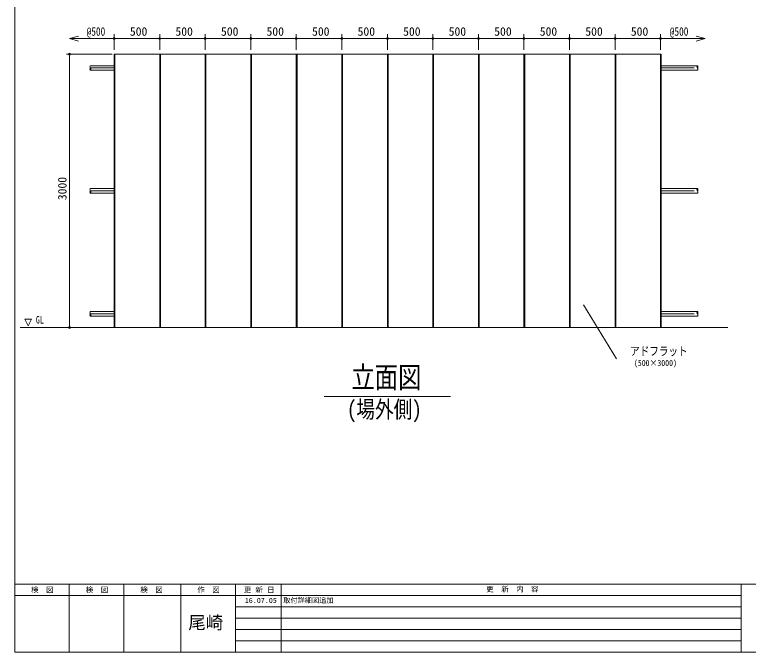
# Model space of a CAD drawing. Units: millimetres, scale not verified. Extents: x -10062 to 10062, y -6938 to 6938.
# Drawn here: x -10062 to -2007, y -6938 to 64 of the extents above; entities that cross this region are included whole.
import ezdxf
from ezdxf.enums import TextEntityAlignment as Align

# ---------------------------------------------------------------- set-up
doc = ezdxf.new("R2010")
doc.units = ezdxf.units.MM
doc.header["$LTSCALE"] = 40
doc.header["$PDMODE"] = 32
doc.header["$PDSIZE"] = 20
doc.linetypes.add('DASHED1', pattern=[1.8, 1.2, -0.6])
doc.linetypes.add('DOUBLE_CHAIN2', pattern=[12.8, 9, -1, 0.6, -0.6, 0.6, -1])
for name, color, linetype, lineweight in [('0-0_(2m)標準ｱﾄﾞﾌﾗッﾄ', 7, 'Continuous', 9), ('0-1_(3m)標準ｱﾄﾞﾌﾗッﾄ', 4, 'Continuous', 5), ('0-2_0', 2, 'Continuous', 9), ('1-2_dim', 7, 'Continuous', 9), ('1-7_text', 7, 'Continuous', 9), ('1-8_ｱﾄﾞﾌﾗッﾄ', 7, 'Continuous', 9), ('1-B_仮囲い', 7, 'Continuous', 9), ('1-C_図面枠', 7, 'Continuous', 9)]:
    doc.layers.add(name, color=color, linetype=linetype, lineweight=lineweight)
doc.styles.add('ＭＳ ゴシック', font='')
doc.styles.get('ＭＳ ゴシック').set_extended_font_data('MS Gothic')

msp = doc.modelspace()

# ---------------------------------------------------------------- linework, layer by layer
at = {"layer": '0-0_(2m)標準ｱﾄﾞﾌﾗッﾄ'}
msp.add_line((-10062.5, 6937.5), (-10062.5, -6937.5), dxfattribs=at)
at = {"layer": '0-1_(3m)標準ｱﾄﾞﾌﾗッﾄ', "color": 5, "lineweight": 9}
for p, q in [((-8962.5, -370.16), (-8962.5, -3370.16)), ((-8462.5, -370.16), (-8462.5, -3370.16)), ((-8462.5, -370.16), (-8462.5, -3370.16)), ((-7962.5, -370.16), (-7962.5, -3370.16)), ((-7962.5, -370.16), (-7962.5, -3370.16)), ((-7462.5, -370.16), (-7462.5, -3370.16)), ((-7462.5, -370.16), (-7462.5, -3370.16)), ((-6962.5, -370.16), (-6962.5, -3370.16)), ((-6962.5, -370.16), (-6962.5, -3370.16)), ((-6462.5, -370.16), (-6462.5, -3370.16)), ((-6462.5, -370.16), (-6462.5, -3370.16)), ((-5962.5, -370.16), (-5962.5, -3370.16)), ((-5962.5, -370.16), (-5962.5, -3370.16)), ((-5462.5, -370.16), (-5462.5, -3370.16)), ((-5462.5, -370.16), (-5462.5, -3370.16)), ((-4962.5, -370.16), (-4962.5, -3370.16)), ((-4962.5, -370.16), (-4962.5, -3370.16)), ((-4462.5, -370.16), (-4462.5, -3370.16)), ((-4462.5, -370.16), (-4462.5, -3370.16)), ((-3962.5, -370.16), (-3962.5, -3370.16)), ((-3962.5, -370.16), (-3962.5, -3370.16)), ((-3462.5, -370.16), (-3462.5, -3370.16)), ((-3462.5, -370.16), (-3462.5, -3370.16)), ((-2962.5, -370.16), (-2962.5, -3370.16))]:
    msp.add_line(p, q, dxfattribs=at)
at = {"layer": '0-1_(3m)標準ｱﾄﾞﾌﾗッﾄ', "color": 3, "linetype": 'DASHED1', "lineweight": 9}
for p, q in [((-8470.5, -370.16), (-8470.5, -3370.16)), ((-7970.5, -370.16), (-7970.5, -3370.16)), ((-7470.5, -370.16), (-7470.5, -3370.16)), ((-6970.5, -370.16), (-6970.5, -3370.16)), ((-6470.5, -370.16), (-6470.5, -3370.16)), ((-5970.5, -370.16), (-5970.5, -3370.16)), ((-5470.5, -370.16), (-5470.5, -3370.16)), ((-4970.5, -370.16), (-4970.5, -3370.16)), ((-4470.5, -370.16), (-4470.5, -3370.16)), ((-3970.5, -370.16), (-3970.5, -3370.16)), ((-3470.5, -370.16), (-3470.5, -3370.16)), ((-2970.5, -370.16), (-2970.5, -3370.16))]:
    msp.add_line(p, q, dxfattribs=at)
at = {"layer": '0-1_(3m)標準ｱﾄﾞﾌﾗッﾄ'}
for p, q in [((-8470.5, -370.16), (-8470.5, -3370.16)), ((-8462.5, -370.16), (-8462.5, -3370.16)), ((-7970.5, -370.16), (-7970.5, -3370.16)), ((-7962.5, -370.16), (-7962.5, -3370.16)), ((-7470.5, -370.16), (-7470.5, -3370.16)), ((-7462.5, -370.16), (-7462.5, -3370.16)), ((-6970.5, -370.16), (-6970.5, -3370.16)), ((-6962.5, -370.16), (-6962.5, -3370.16)), ((-6470.5, -370.16), (-6470.5, -3370.16)), ((-6462.5, -370.16), (-6462.5, -3370.16)), ((-5970.5, -370.16), (-5970.5, -3370.16)), ((-5962.5, -370.16), (-5962.5, -3370.16)), ((-5470.5, -370.16), (-5470.5, -3370.16)), ((-5462.5, -370.16), (-5462.5, -3370.16)), ((-4970.5, -370.16), (-4970.5, -3370.16)), ((-4962.5, -370.16), (-4962.5, -3370.16)), ((-4470.5, -370.16), (-4470.5, -3370.16)), ((-4462.5, -370.16), (-4462.5, -3370.16)), ((-3970.5, -370.16), (-3970.5, -3370.16)), ((-3962.5, -370.16), (-3962.5, -3370.16)), ((-3470.5, -370.16), (-3470.5, -3370.16)), ((-3462.5, -370.16), (-3462.5, -3370.16)), ((-2970.5, -370.16), (-2970.5, -3370.16)), ((-2962.5, -370.16), (-2962.5, -3370.16)), ((-8462.5, -3370.16), (-8970.5, -3370.16)), ((-7962.5, -3370.16), (-8470.5, -3370.16)), ((-7462.5, -3370.16), (-7970.5, -3370.16)), ((-6962.5, -3370.16), (-7470.5, -3370.16)), ((-6462.5, -3370.16), (-6970.5, -3370.16)), ((-5962.5, -3370.16), (-6470.5, -3370.16)), ((-5462.5, -3370.16), (-5970.5, -3370.16)), ((-4962.5, -3370.16), (-5470.5, -3370.16)), ((-4462.5, -3370.16), (-4970.5, -3370.16)), ((-3962.5, -3370.16), (-4470.5, -3370.16)), ((-3462.5, -3370.16), (-3970.5, -3370.16)), ((-2962.5, -3370.16), (-3470.5, -3370.16))]:
    msp.add_line(p, q, dxfattribs=at)
for points in [[(-8462.5, -370.16), (-8970.5, -370.16), (-8970.5, -3370.16)], [(-7962.5, -370.16), (-8470.5, -370.16), (-8470.5, -3370.16)], [(-7462.5, -370.16), (-7970.5, -370.16), (-7970.5, -3370.16)], [(-6962.5, -370.16), (-7470.5, -370.16), (-7470.5, -3370.16)], [(-6462.5, -370.16), (-6970.5, -370.16), (-6970.5, -3370.16)], [(-5962.5, -370.16), (-6470.5, -370.16), (-6470.5, -3370.16)], [(-5462.5, -370.16), (-5970.5, -370.16), (-5970.5, -3370.16)], [(-4962.5, -370.16), (-5470.5, -370.16), (-5470.5, -3370.16)], [(-4462.5, -370.16), (-4970.5, -370.16), (-4970.5, -3370.16)], [(-3962.5, -370.16), (-4470.5, -370.16), (-4470.5, -3370.16)], [(-3462.5, -370.16), (-3970.5, -370.16), (-3970.5, -3370.16)], [(-2962.5, -370.16), (-3470.5, -370.16), (-3470.5, -3370.16)]]:
    msp.add_lwpolyline(points, dxfattribs=at)
at = {"layer": '0-2_0', "color": 4, "lineweight": 5}
for p, q in [((-8970.5, -320.16), (-8970.5, -148.54)), ((-8470.5, -320.16), (-8470.5, -148.54)), ((-8470.5, -320.16), (-8470.5, -148.54)), ((-7970.5, -320.16), (-7970.5, -148.54)), ((-7970.5, -320.16), (-7970.5, -148.54)), ((-7470.5, -320.16), (-7470.5, -148.54)), ((-7470.5, -320.16), (-7470.5, -148.54)), ((-6970.5, -320.16), (-6970.5, -148.54)), ((-6970.5, -320.16), (-6970.5, -148.54)), ((-6470.5, -320.16), (-6470.5, -148.54)), ((-6470.5, -320.16), (-6470.5, -148.54)), ((-5970.5, -320.16), (-5970.5, -148.54)), ((-5970.5, -320.16), (-5970.5, -148.54)), ((-5470.5, -320.16), (-5470.5, -148.54)), ((-5470.5, -320.16), (-5470.5, -148.54)), ((-4970.5, -320.16), (-4970.5, -148.54)), ((-4970.5, -320.16), (-4970.5, -148.54)), ((-4470.5, -320.16), (-4470.5, -148.54)), ((-4470.5, -320.16), (-4470.5, -148.54)), ((-3970.5, -320.16), (-3970.5, -148.54)), ((-3970.5, -320.16), (-3970.5, -148.54)), ((-3470.5, -320.16), (-3470.5, -148.54)), ((-3470.5, -320.16), (-3470.5, -148.54)), ((-2970.5, -320.16), (-2970.5, -148.54)), ((-9461.66, -198.54), (-9361.66, -198.54)), ((-9361.66, -198.54), (-8970.5, -198.54)), ((-8470.5, -198.54), (-8970.5, -198.54)), ((-8920.5, -198.54), (-8520.5, -198.54)), ((-7970.5, -198.54), (-8470.5, -198.54)), ((-8420.5, -198.54), (-8020.5, -198.54)), ((-7470.5, -198.54), (-7970.5, -198.54)), ((-7920.5, -198.54), (-7520.5, -198.54)), ((-6970.5, -198.54), (-7470.5, -198.54)), ((-7420.5, -198.54), (-7020.5, -198.54)), ((-6470.5, -198.54), (-6970.5, -198.54)), ((-6920.5, -198.54), (-6520.5, -198.54)), ((-5970.5, -198.54), (-6470.5, -198.54)), ((-6420.5, -198.54), (-6020.5, -198.54)), ((-5470.5, -198.54), (-5970.5, -198.54)), ((-5920.5, -198.54), (-5520.5, -198.54)), ((-4970.5, -198.54), (-5470.5, -198.54)), ((-5420.5, -198.54), (-5020.5, -198.54)), ((-4470.5, -198.54), (-4970.5, -198.54)), ((-4920.5, -198.54), (-4520.5, -198.54)), ((-3970.5, -198.54), (-4470.5, -198.54)), ((-4420.5, -198.54), (-4020.5, -198.54)), ((-3470.5, -198.54), (-3970.5, -198.54)), ((-3920.5, -198.54), (-3520.5, -198.54)), ((-2970.5, -198.54), (-3470.5, -198.54)), ((-3420.5, -198.54), (-3020.5, -198.54)), ((-2579.34, -198.54), (-2970.5, -198.54)), ((-2479.34, -198.54), (-2579.34, -198.54))]:
    msp.add_line(p, q, dxfattribs=at)
for points in [[(-9361.66, -225.34), (-9461.66, -198.54), (-9361.66, -171.75)], [(-2579.34, -225.34), (-2479.34, -198.54), (-2579.34, -171.75)]]:
    msp.add_lwpolyline(points, dxfattribs=at)
msp.add_lwpolyline([(-9876.92, -3277.74), (-9951.92, -3277.74), (-9914.42, -3352.74)], close=True, dxfattribs=at)
msp.add_lwpolyline([(-9876.92, -3277.74), (-9951.92, -3277.74), (-9914.42, -3352.74)], close=True, dxfattribs=at)
at = {"layer": '0-2_0', "color": 4}
for p in [(-8970.5, -198.54), (-8470.5, -198.54), (-7970.5, -198.54), (-7470.5, -198.54), (-6970.5, -198.54), (-6470.5, -198.54), (-5970.5, -198.54), (-5470.5, -198.54), (-4970.5, -198.54), (-4470.5, -198.54), (-3970.5, -198.54), (-3470.5, -198.54), (-2970.5, -198.54)]:
    msp.add_point(p, dxfattribs=at)
at = {"layer": '1-2_dim'}
for p, q in [((-8990.5, -370.16), (-9491.66, -370.16)), ((-9461.66, -3370.16), (-9461.66, -370.16)), ((-9461.66, -470.16), (-9461.66, -3270.16)), ((-8990.5, -3370.16), (-9491.66, -3370.16))]:
    msp.add_line(p, q, dxfattribs=at)
for p in [(-9461.66, -370.16), (-9461.66, -3370.16)]:
    msp.add_point(p, dxfattribs=at)
at = {"layer": '1-7_text'}
msp.add_line((-6662.61, -4126.73), (-5278.39, -4126.73), dxfattribs=at)
at = {"layer": '1-8_ｱﾄﾞﾌﾗッﾄ'}
msp.add_line((-10001.37, -3370.16), (-2232.14, -3370.16), dxfattribs=at)
at = {"layer": '1-B_仮囲い', "linetype": 'DOUBLE_CHAIN2'}
for p, q in [((-9230.84, -520.45), (-8970.5, -520.45)), ((-2962.5, -520.47), (-2566.48, -520.47)), ((-9230.84, -1870.45), (-8970.5, -1870.45)), ((-2962.5, -1870.47), (-2566.48, -1870.47)), ((-9230.84, -3220.45), (-8970.5, -3220.45)), ((-2962.5, -3220.47), (-2566.48, -3220.47))]:
    msp.add_line(p, q, dxfattribs=at)
at = {"layer": '1-B_仮囲い'}
for p, q in [((-8970.5, -496.16), (-9230.69, -496.16)), ((-8970.5, -544.76), (-9230.69, -544.76)), ((-2566.06, -496.16), (-2962.5, -496.16)), ((-2566.06, -544.76), (-2962.5, -544.76)), ((-8970.5, -1846.16), (-9230.69, -1846.16)), ((-2566.06, -1846.16), (-2962.5, -1846.16)), ((-8970.5, -1894.76), (-9230.69, -1894.76)), ((-2566.06, -1894.76), (-2962.5, -1894.76)), ((-8970.5, -3196.16), (-9230.69, -3196.16)), ((-2566.06, -3196.16), (-2962.5, -3196.16)), ((-2562.68, -3195.94), (-2562.68, -3196.24)), ((-8970.5, -3244.76), (-9230.69, -3244.76)), ((-2566.06, -3244.76), (-2962.5, -3244.76))]:
    msp.add_line(p, q, dxfattribs=at)
for centre, start_param, end_param in [((-9230.63, -508.32), 0.0111582, 3.207509), ((-2566.12, -532.6), 3.1527508, 6.3491017), ((-9230.63, -1858.32), 0.0111582, 3.207509), ((-2566.12, -1882.6), 3.1527508, 6.3491017), ((-9230.63, -3208.31), 0.0111582, 3.207509), ((-2566.12, -3232.59), 3.1527508, 6.3491017)]:
    msp.add_ellipse(centre, major_axis=(0, 12.15), ratio=0.448691, start_param=start_param, end_param=end_param, dxfattribs=at)
for centre, major_axis in [((-9230.69, -532.6), (0, 12.15)), ((-2566.06, -508.31), (0, -12.15)), ((-2566.06, -1858.31), (0, -12.15)), ((-9230.69, -1882.6), (0, 12.15)), ((-9230.69, -1882.6), (0, 12.15)), ((-9230.69, -3232.59), (0, 12.15)), ((-2566.06, -3208.31), (0, -12.15))]:
    msp.add_ellipse(centre, major_axis=major_axis, ratio=0.448691, dxfattribs=at)
at = {"layer": '1-C_図面枠'}
for p, q in [((-3454.26, -3715.94), (-3816.04, -3122.05)), ((-10062.5, -6187.5), (10062.5, -6187.5)), ((-9462.5, -6187.5), (-9462.5, -6937.5)), ((-8862.5, -6187.5), (-8862.5, -6937.5)), ((-8237.5, -6187.5), (-8237.5, -6937.5)), ((-7637.5, -6187.5), (-7637.5, -6937.5)), ((-7137.5, -6187.5), (-7137.5, -6937.5)), ((-2087.5, -6187.5), (-2087.5, -6937.5)), ((-10062.5, -6312.5), (-2087.5, -6312.5)), ((-7637.5, -6437.5), (-2087.5, -6437.5)), ((-7637.5, -6562.5), (-2087.5, -6562.5)), ((-7637.5, -6687.5), (-2087.5, -6687.5)), ((-7637.5, -6812.5), (-2087.5, -6812.5))]:
    msp.add_line(p, q, dxfattribs=at)
msp.add_lwpolyline([(-10062.5, -6937.5), (10062.5, -6937.5), (10062.5, 6937.5), (-10062.5, 6937.5)], dxfattribs=at)

# ---------------------------------------------------------------- texts
at = {"layer": '0-2_0', "style": 'ＭＳ ゴシック', "width": 0.8}
for p in [(-9272.12, -195.34), (-2869.35, -195.34)]:
    msp.add_text('@500', height=93.84, dxfattribs=at).set_placement(p, align=Align.BOTTOM_LEFT)
at = {"layer": '0-2_0', "style": 'ＭＳ ゴシック'}
for p in [(-8797.3, -195.34), (-8297.3, -195.34), (-7797.3, -195.34), (-7297.3, -195.34), (-6797.3, -195.34), (-6297.3, -195.34), (-5797.3, -195.34), (-5297.3, -195.34), (-4797.3, -195.34), (-4297.3, -195.34), (-3797.3, -195.34), (-3297.3, -195.34)]:
    msp.add_text('500', height=93.84, dxfattribs=at).set_placement(p, align=Align.BOTTOM_LEFT)
at = {"layer": '1-2_dim', "color": 2, "style": 'ＭＳ ゴシック'}
msp.add_text('3000', height=93.84, rotation=90, dxfattribs=at).set_placement((-9464.86, -1972.56), align=Align.BOTTOM_LEFT)
at = {"layer": '1-7_text', "style": 'ＭＳ ゴシック', "width": 0.8}
for s, height, p in [('GL', 82.11, (-9830.23, -3351.5)), ('GL', 82.11, (-9830.23, -3351.5)), ('アドフラット', 93.84, (-3304.43, -3706.08)), ('立面図', 234.6, (-6365.21, -4104.91)), ('(500×3000)', 65.69, (-3263.04, -3812.7)), ('(場外側)', 187.7, (-6413.17, -4419.5))]:
    msp.add_text(s, height=height, dxfattribs=at).set_placement(p, align=Align.BOTTOM_LEFT)
at = {"layer": '1-C_図面枠', "style": 'ＭＳ ゴシック'}
for s, height, p in [('検\u3000図', 58.65, (-9882.5, -6298)), ('検\u3000図', 58.65, (-9282.5, -6298)), ('検\u3000図', 58.65, (-8682.5, -6298)), ('作\u3000図', 58.65, (-8057.5, -6298)), ('更 新 日', 58.65, (-7547.5, -6298)), ('更\u3000新\u3000内\u3000容', 58.65, (-4884.87, -6290.32)), ('16.07.05', 56.3, (-7536.14, -6412.51)), ('取付詳細図追加', 56.3, (-7113.46, -6411.84)), ('尾崎', 140.8, (-8155.68, -6723.04))]:
    msp.add_text(s, height=height, dxfattribs=at).set_placement(p, align=Align.BOTTOM_LEFT)

doc.saveas('drawing.dxf')
